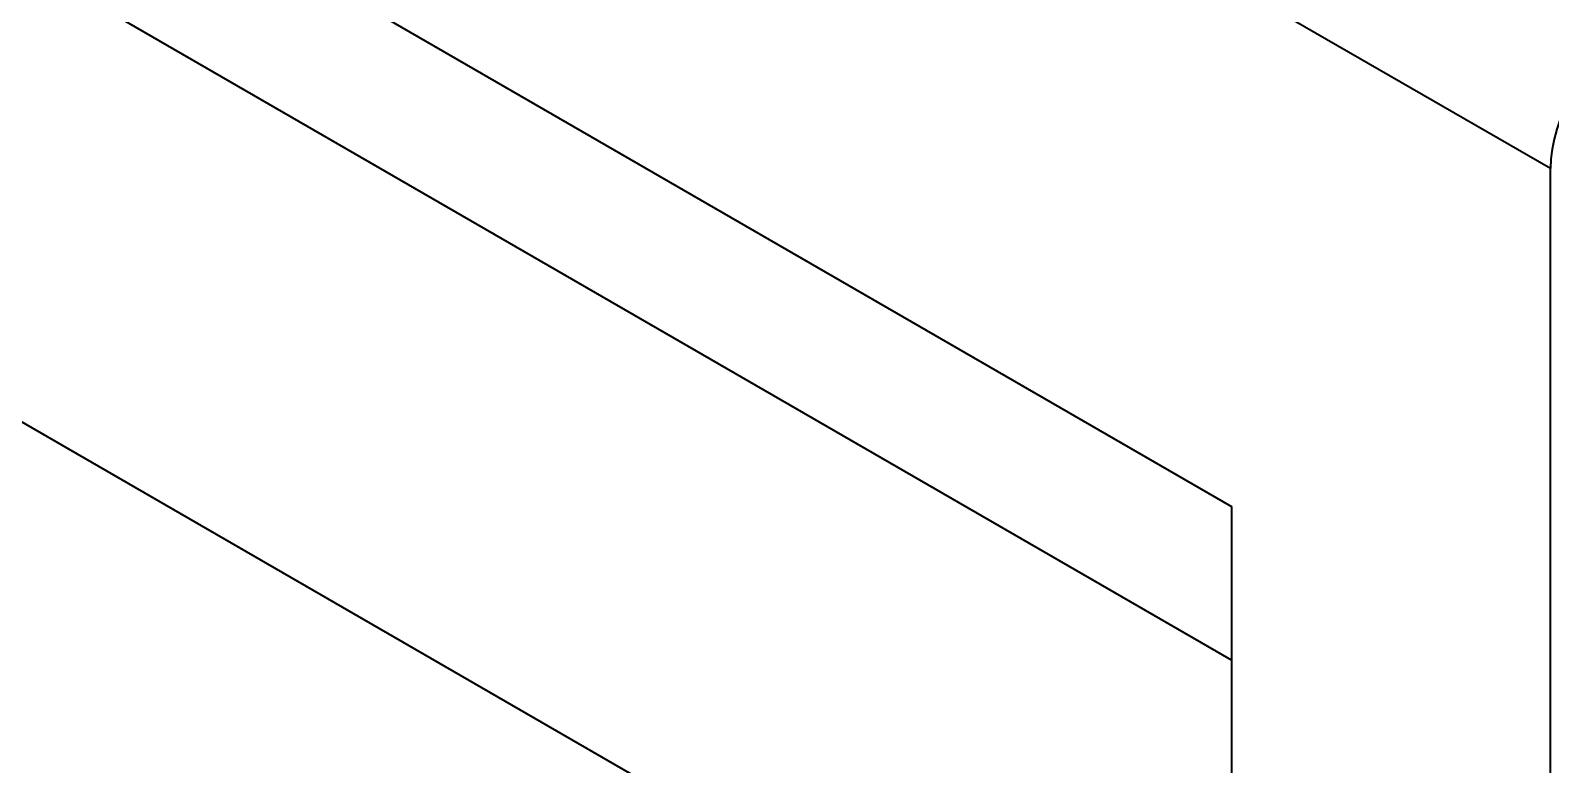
# Model space of a CAD drawing. Header units: millimetres. Extents: x -148 to 148, y -105 to 105.
# Drawn here: x 34.142 to 38.185, y -5.884 to -3.932 of the extents above; entities that cross this region are included whole.
import ezdxf

# ---------------------------------------------------------------- set-up
doc = ezdxf.new("R2010")
doc.units = ezdxf.units.MM
doc.layers.add('粗实线层', color=7, linetype='Continuous', lineweight=35)

msp = doc.modelspace()

# ---------------------------------------------------------------- linework, layer by layer
at = {"layer": '粗实线层', "color": 7, "lineweight": 35, "ltscale": 0.314351}
msp.add_line((38.1852, -4.2996), (27.2957, 1.9874), dxfattribs=at)
at = {"layer": '粗实线层', "color": 7, "lineweight": 35, "ltscale": 0.265361}
for p, q in [((28.1443, 0.1095), (37.3367, -5.1977)), ((37.3367, -6.8307), (28.1443, -1.5235))]:
    msp.add_line(p, q, dxfattribs=at)
at = {"layer": '粗实线层', "color": 7, "lineweight": 35, "ltscale": 0.234743}
msp.add_line((37.3367, -5.606), (29.2049, -0.9111), dxfattribs=at)
at = {"layer": '粗实线层', "color": 7, "lineweight": 35, "ltscale": 0.157176}
msp.add_line((38.1852, -10.5866), (38.1852, -4.2996), dxfattribs=at)
at = {"layer": '粗实线层', "color": 7, "lineweight": 35, "ltscale": 0.040825}
msp.add_line((37.3367, -5.1977), (37.3367, -6.8307), dxfattribs=at)
at = {"layer": '粗实线层', "color": 7, "lineweight": 35}
msp.add_ellipse((38.3973, -4.1771), major_axis=(-0.15, -0.2598), ratio=0.57735, start_param=3.926991, end_param=5.497787, dxfattribs=at)

doc.saveas('drawing.dxf')
